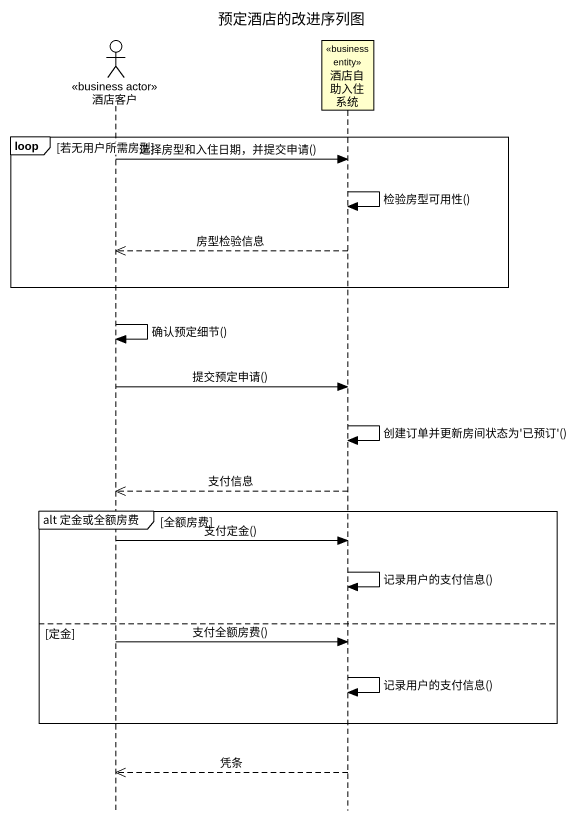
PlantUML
@startuml
title 预定酒店的改进序列图
hide footbox
actor 酒店客户 <<business actor>>
participant 酒店自助入住系统 <<business entity>>

loop 若无用户所需房型
  酒店客户 -> 酒店自助入住系统 : 选择房型和入住日期，并提交申请()
  酒店自助入住系统 -> 酒店自助入住系统 : 检验房型可用性()
  酒店自助入住系统 -->> 酒店客户 : 房型检验信息
end
酒店客户 -> 酒店客户 : 确认预定细节()
酒店客户 -> 酒店自助入住系统 : 提交预定申请()
酒店自助入住系统 -> 酒店自助入住系统 : 创建订单并更新房间状态为'已预订'()
酒店自助入住系统 -->> 酒店客户 : 支付信息
group alt 定金或全额房费 [全额房费]
  酒店客户 -> 酒店自助入住系统 : 支付定金()
  酒店自助入住系统 -> 酒店自助入住系统 : 记录用户的支付信息()
else 定金
  酒店客户 -> 酒店自助入住系统 : 支付全额房费()
  酒店自助入住系统 -> 酒店自助入住系统 : 记录用户的支付信息()
end
酒店自助入住系统 -->> 酒店客户 : 凭条
@enduml
